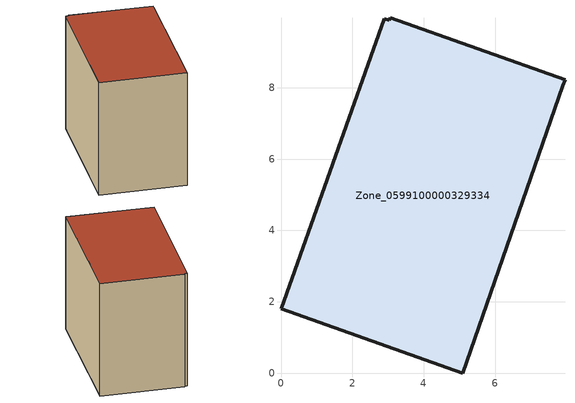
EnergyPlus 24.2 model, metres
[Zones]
Zone_0599100000329334
 floor ground (C_G): 7.96,8.22 7.89,8.05 5.09,0 0,1.81 2.89,9.94 3.04,9.88 3.06,9.96 z0.57
 wall outside (C_F): 7.89,8.05 7.96,8.22 3.06,9.96 3.04,9.88 2.89,9.94 0,1.81 5.09,0 7.89,8.05 z0.57:8.15
 roof outside (C_R): 5.09,0 7.89,8.05 7.96,8.22 3.06,9.96 3.04,9.88 2.89,9.94 0,1.81 z8.15
[BUILDING]
Pand.0599100000329334: North Axis=0; Terrain=City; Loads Convergence Tolerance Value=0.04; Temperature Convergence Tolerance Value=0.4; Solar Distribution=FullExterior; Maximum Number of Warmup Days=25; Minimum Number of Warmup Days=1
[Site:Location]
Rotterdam.The.Hague.AP_ZH_NLD Design_Conditions: Latitude=51.96; Longitude=4.45; Time Zone=1; Elevation=-4.5
[SITE:GROUNDTEMPERATURE:BUILDINGSURFACE]
18, 18, 18, 18, 18, 18, 18, 18, 18, 18, 18, 18
[MATERIAL] Thermal Absorptance=0.9; Solar Absorptance=0.7; Visible Absorptance=0.7
Name | Roughness | Thickness | Conductivity | Density | Specific Heat
G.TI.1975-1991 | MediumSmooth | 0.15 | 0.288461 | 540 | 1210
F.TI.1975-1991 | Rough | 0.3 | 0.230769 | 1920 | 840
R.TI.1975-1991 | MediumRough | 0.2 | 0.153846 | 1500 | 1000
[CONSTRUCTION]
C_G: G.TI.1975-1991
C_F: F.TI.1975-1991
C_R: R.TI.1975-1991
[ZONE]
Zone_0599100000329334: Type=1; Multiplier=1; Ceiling Height=Autocalculate; Volume=Autocalculate; Floor Area=autocalculate; Part of Total Floor Area=Yes
[ZONEINFILTRATION:DESIGNFLOWRATE]
Infil_Zone_0599100000329334: Zone or ZoneList or Space or SpaceList=Zone_0599100000329334; Schedule=AlwaysOn; Design Flow Rate Calculation Method=Flow/Area; Flow Rate per Floor Area=0.003; Constant Term Coefficient=1; Temperature Term Coefficient=0; Velocity Term Coefficient=0; Velocity Squared Term Coefficient=0
[HVACTEMPLATE:ZONE:IDEALLOADSAIRSYSTEM]
Zone_0599100000329334: Maximum Heating Supply Air Temperature=50; Minimum Cooling Supply Air Temperature=13; Maximum Heating Supply Air Humidity Ratio=0.0156; Minimum Cooling Supply Air Humidity Ratio=0.0077; Heating Limit=NoLimit; Cooling Limit=NoLimit; Dehumidification Control Type=ConstantSensibleHeatRatio; Cooling Sensible Heat Ratio=0.7; Dehumidification Setpoint=60; Humidification Control Type=None; Humidification Setpoint=30; Outdoor Air Method=None; Outdoor Air Flow Rate per Person=0.00944; Outdoor Air Flow Rate per Zone Floor Area=0; Outdoor Air Flow Rate per Zone=0; Demand Controlled Ventilation Type=None; Outdoor Air Economizer Type=NoEconomizer; Heat Recovery Type=None; Sensible Heat Recovery Effectiveness=0.7; Latent Heat Recovery Effectiveness=0.65
[ZONECONTROL:THERMOSTAT]
ThermostatControl_Zone_0599100000329334: Zone or ZoneList=Zone_0599100000329334; Control Type Schedule=DualSetpointControlType; Control 1=Thermostat_Zone_0599100000329334; Temperature Difference Between Cutout And Setpoint=0
[THERMOSTATSETPOINT:DUALSETPOINT]
Thermostat_Zone_0599100000329334: Heating Setpoint Temperature Schedule=HeatingSetpoint_Zone_0599100000329334; Cooling Setpoint Temperature Schedule=CoolingSetpoint_Zone_0599100000329334
[SCHEDULE:COMPACT]
HeatingSetpoint_Zone_0599100000329334: Through: 12/31, For: AllDays, Until: 24:00, 21
CoolingSetpoint_Zone_0599100000329334: Through: 12/31, For: AllDays, Until: 24:00, 24
DualSetpointControlType: Through: 12/31, For: AllDays, Until: 24:00, 4
AlwaysOn: Through: 12/31, For: AllDays, Until: 24:00, 1
